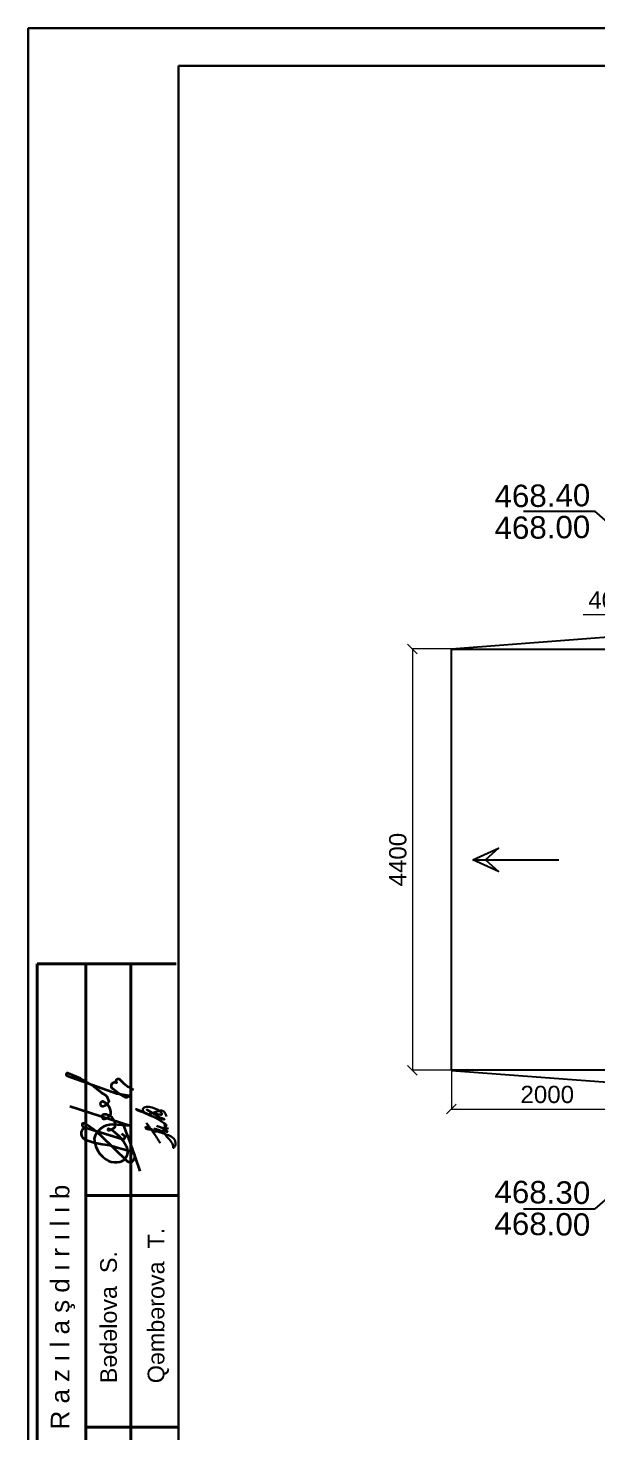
# Model space of a CAD drawing. Header units: millimetres. Extents: x 120281 to 1416367021, y -641565767 to 918373.
# Drawn here: x 1091312 to 1097259, y 845270 to 859934 of the extents above; entities that cross this region are included whole.
import ezdxf

# ---------------------------------------------------------------- set-up
doc = ezdxf.new("R2010")
doc.units = ezdxf.units.MM
for name, color, linetype, lineweight in [('0_Ном._пера__21', 7, 'Continuous', 35), ('Layer2', 7, 'Continuous', 13), ('Xar. ölcülər.-1', 230, 'Continuous', 15), ('аракясмя', 130, 'Continuous', 20), ('размер', 90, 'Continuous', 40), ('размер 1', 6, 'Continuous', 15)]:
    doc.layers.add(name, color=color, linetype=linetype, lineweight=lineweight)
doc.styles.add('ARIAL', font='arial.ttf')
doc.styles.get("Standard").update_dxf_attribs({"font": 'arial.ttf'})
doc.styles.add('style5', font='times.ttf', dxfattribs={"height": 400})
doc.styles.add('Times New  Roman', font='times.ttf')
doc.dimstyles.new('250', dxfattribs={"dimtxt": 370, "dimasz": 100, "dimexe": 1.25, "dimexo": 0.625, "dimgap": 60, "dimtad": 1, "dimtxsty": 'Times New  Roman', "dimblk": 'OBLIQUE', "dimcen": 2.5, "dimadec": 0, "dimazin": 0, "dimtfac": 1, "dimtix": 1, "dimtmove": 0, "dimatfit": 3, "dimldrblk": 'OBLIQUE', "dimfxl": 1, "dimlwd": 0, "dimlwe": 0, "dimarcsym": 0})

# ---------------------------------------------------------------- blocks, each defined once
blk = doc.blocks.new('_Oblique')
at = {"color": 0, "linetype": 'ByBlock', "lineweight": -2}
blk.add_line((-0.5, -0.5), (0.5, 0.5), dxfattribs=at)
blk = doc.blocks.new('*D650')
at = {"layer": 'Defpoints', "color": 0, "lineweight": 53, "transparency": 16777216}
for p in [(1095730, 849055), (1097730, 849051), (1097730, 848651)]:
    blk.add_point(p, dxfattribs=at)
at = {"layer": 'Xar. ölcülər.-1', "color": 0, "lineweight": 0, "transparency": 16777216}
for p, q in [((1095730, 849055), (1095730, 848650)), ((1097730, 849050), (1097730, 848650)), ((1095730, 848651), (1097730, 848651))]:
    blk.add_line(p, q, dxfattribs=at)
at = {"layer": 'Xar. ölcülər.-1', "color": 0, "lineweight": 0, "transparency": 16777216, "xscale": 100, "yscale": 100, "zscale": 100, "rotation": 180}
blk.add_blockref('_Oblique', (1095730, 848651), dxfattribs=at)
at = {"layer": 'Xar. ölcülər.-1', "color": 0, "lineweight": 0, "transparency": 16777216, "xscale": 100, "yscale": 100, "zscale": 100}
blk.add_blockref('_Oblique', (1097730, 848651), dxfattribs=at)
at = {"layer": 'Xar. ölcülər.-1', "color": 0, "lineweight": 20, "transparency": 16777216, "insert": (1096730, 848802), "char_height": 180, "attachment_point": 5, "style": 'ARIAL'}
blk.add_mtext('2000', dxfattribs=at)
blk = doc.blocks.new('*D651')
at = {"layer": 'Defpoints', "color": 0, "lineweight": 53, "transparency": 16777216}
for p in [(1095730, 853453), (1095323, 849055), (1095730, 849055)]:
    blk.add_point(p, dxfattribs=at)
at = {"layer": 'Xar. ölcülər.-1', "color": 0, "lineweight": 0, "transparency": 16777216}
for p, q in [((1095729, 853453), (1095322, 853453)), ((1095323, 853453), (1095323, 849055)), ((1095729, 849055), (1095322, 849055))]:
    blk.add_line(p, q, dxfattribs=at)
at = {"layer": 'Xar. ölcülər.-1', "color": 0, "lineweight": 0, "transparency": 16777216, "xscale": 100, "yscale": 100, "zscale": 100}
for p, rotation in [((1095323, 853453), 90), ((1095323, 849055), 270)]:
    blk.add_blockref('_Oblique', p, dxfattribs=dict(at, rotation=rotation))
at = {"layer": 'Xar. ölcülər.-1', "color": 0, "lineweight": 20, "transparency": 16777216, "insert": (1095171, 851254), "char_height": 180, "attachment_point": 5, "rotation": 90, "style": 'ARIAL'}
blk.add_mtext('4400', dxfattribs=at)
blk = doc.blocks.new('*D565')
at = {"layer": 'Defpoints', "color": 0, "lineweight": 53, "transparency": 16777216}
for p in [(1097730, 853811), (1097730, 853811), (1098130, 853811)]:
    blk.add_point(p, dxfattribs=at)
at = {"layer": 'Xar. ölcülər.-1', "color": 0, "lineweight": 0, "transparency": 16777216}
for p, q in [((1097730, 853811), (1097106, 853811)), ((1097730, 853811), (1097730, 853812)), ((1098130, 853811), (1097730, 853811)), ((1098130, 853811), (1098130, 853812))]:
    blk.add_line(p, q, dxfattribs=at)
at = {"layer": 'Xar. ölcülər.-1', "color": 0, "lineweight": 0, "transparency": 16777216, "xscale": 100, "yscale": 100, "zscale": 100, "rotation": 180}
blk.add_blockref('_Oblique', (1097730, 853811), dxfattribs=at)
at = {"layer": 'Xar. ölcülər.-1', "color": 0, "lineweight": 0, "transparency": 16777216, "xscale": 100, "yscale": 100, "zscale": 100}
blk.add_blockref('_Oblique', (1098130, 853811), dxfattribs=at)
at = {"layer": 'Xar. ölcülər.-1', "color": 0, "lineweight": 20, "transparency": 16777216, "insert": (1097368, 853963), "char_height": 180, "attachment_point": 5, "style": 'ARIAL'}
blk.add_mtext('400', dxfattribs=at)
blk = doc.blocks.new('tarana')
at = {"lineweight": 30, "ltscale": 0.3}
for points, knots in [([(-47530, -37713), (-47525, -37710), (-47516, -37705), (-47530, -37682), (-47554, -37711), (-47534, -37743), (-47461, -37690), (-47373, -37607), (-47239, -37466), (-47121, -37317), (-47072, -37254), (-47034, -37199), (-47095, -37252), (-47127, -37316), (-47257, -37464), (-47349, -37599), (-47387, -37691), (-47407, -37753), (-47306, -37589), (-47229, -37551), (-47152, -37464), (-47090, -37403), (-47190, -37498), (-47220, -37551), (-47258, -37619), (-47304, -37707), (-47251, -37703), (-47211, -37678), (-47139, -37618), (-47081, -37520), (-47040, -37424), (-47054, -37353), (-47095, -37333), (-47155, -37346), (-47224, -37425), (-47196, -37537), (-47205, -37630), (-47195, -37697), (-47220, -37751), (-47279, -37776), (-47324, -37780), (-47350, -37782)], [0, 0, 0, 0, 13.696997, 26.697723, 55.381709, 77.447897, 116.847321, 264.749345, 495.890269, 684.841482, 798.30272, 809.399168, 826.55873, 945.081076, 1128.440309, 1359.788097, 1432.780839, 1445.225461, 1530.531126, 1708.00514, 1855.807987, 1864.762918, 1939.33843, 2043.015222, 2134.501699, 2201.46609, 2223.723828, 2265.331978, 2348.300502, 2497.247698, 2604.613648, 2657.098514, 2689.958322, 2731.985723, 2832.934852, 2962.987718, 3053.022385, 3116.739442, 3162.30232, 3218.25598, 3298.067555, 3298.067555, 3298.067555, 3298.067555]), ([(-47621, -37498), (-47587, -37462), (-47535, -37404), (-47468, -37359), (-47444, -37307), (-47483, -37293), (-47516, -37355), (-47575, -37476), (-47674, -37628), (-47768, -37765), (-47845, -37826), (-47925, -37827), (-47979, -37821), (-48037, -37746), (-47976, -37764), (-47906, -37761), (-47774, -37683), (-47658, -37655), (-47500, -37418), (-47572, -37541), (-47617, -37606), (-47643, -37668), (-47678, -37747), (-47569, -37643), (-47543, -37617), (-47471, -37501), (-47556, -37640), (-47588, -37697), (-47595, -37743), (-47598, -37763)], [0, 0, 0, 0, 145.360193, 229.231488, 257.974899, 279.911729, 323.242951, 432.18111, 719.674042, 845.143992, 933.045924, 1001.919496, 1069.952176, 1128.733662, 1143.082862, 1229.058961, 1352.501096, 1563.807845, 1715.60583, 1780.419413, 1865.70666, 1979.306824, 1998.264103, 2080.824941, 2196.093147, 2246.799798, 2358.375496, 2434.005019, 2492.647432, 2492.647432, 2492.647432, 2492.647432]), ([(-47853, -37516), (-47771, -37489), (-47610, -37436), (-47451, -37374), (-47372, -37343)], [0, 0, 0, 0, 257.629672, 511.031995, 511.031995, 511.031995, 511.031995])]:
    blk.add_open_spline(points, degree=3, knots=knots, dxfattribs=at)

msp = doc.modelspace()

# ---------------------------------------------------------------- linework, layer by layer
at = {"layer": '0_Ном._пера__21', "linetype": 'Continuous', "elevation": 0, "flags": 128}
for points in [[(1091746.22278, 848679.13546), (1092383.61778, 848474.23703), (1092194.7739, 848489.24475), (1092162.44237, 848487.09427), (1092130.90215, 848479.66686), (1092101.00853, 848467.16394), (1092073.57214, 848449.92456), (1092049.33702, 848428.4162), (1092028.96034, 848403.22213), (1092012.99469, 848375.02554), (1092001.87301, 848344.59107), (1092006.91257, 848301.34055), (1092018.67182, 848259.41532), (1092036.8598, 848219.85268), (1092061.02653, 848183.63146), (1092090.57407, 848151.64787), (1092124.77136, 848124.69321), (1092151.44782, 848110.63586), (1092180.00865, 848100.96516), (1092209.73784, 848095.92354), (1092239.89015, 848095.63739), (1092269.70969, 848100.11388), (1092298.4489, 848109.2408), (1092312.6221, 848119.41676), (1092325.0289, 848131.68465), (1092335.36378, 848145.74235), (1092343.37227, 848161.24375), (1092348.85717, 848177.80711), (1092351.6834, 848195.02457), (1092351.78137, 848212.47218), (1092349.14868, 848229.72031), (1092343.85016, 848246.34422), (1092336.01627, 848261.93457), (1092303.34602, 848317.45928), (1092262.64596, 848367.39769), (1092214.85442, 848410.5985), (1092184.42666, 848430.85538), (1092151.12696, 848445.93251), (1092149.66536, 848445.63394), (1092148.27728, 848445.08743), (1092147.00445, 848444.30939), (1092145.88513, 848443.32322), (1092144.95293, 848442.15855), (1092144.2359, 848440.85039), (1092143.75557, 848439.43805), (1092143.52639, 848437.96397), (1092143.55523, 848436.47247), (1092143.84123, 848435.00836), (1092144.3758, 848433.61564), (1092145.14288, 848432.33618), (1092146.11939, 848431.20841), (1092147.27602, 848430.26625), (1092148.57797, 848429.53801), (1092149.98613, 848429.04557), (1092151.45819, 848428.80373), (1092152.94989, 848428.81975), (1092171.4075, 848433.86194), (1092188.80586, 848441.82459), (1092204.68633, 848452.4978), (1092218.63027, 848465.60021), (1092220.27639, 848482.99096), (1092219.12306, 848500.42135), (1092215.19991, 848517.44361), (1092208.60772, 848533.62049), (1092199.51583, 848548.53645), (1092188.15776, 848561.80835), (1092174.8253, 848573.09526), (1092159.86091, 848582.10725), (1092143.64898, 848588.61284), (1092126.60596, 848592.4449), (1092109.16963, 848593.50501), (1092105.26112, 848593.88499), (1092101.34499, 848593.594), (1092097.53557, 848592.64053), (1092093.94409, 848591.05242), (1092090.67542, 848588.87605), (1092087.825, 848586.17496), (1092085.47606, 848583.02802), (1092083.69718, 848579.52712), (1092082.54031, 848575.77448), (1092082.03922, 848571.87965), (1092082.20854, 848567.95638), (1092083.04333, 848564.11921), (1092084.51922, 848560.48018), (1092086.5931, 848557.14556), (1092089.20444, 848554.2127), (1092092.27697, 848551.76723), (1092095.72099, 848549.88057), (1092099.43594, 848548.6078), (1092103.31334, 848547.98608), (1092107.23998, 848548.03357), (1092111.10122, 848548.74887), (1092124.58321, 848552.40983), (1092137.2751, 848558.24788), (1092148.82805, 848566.10255), (1092158.92456, 848575.75797), (1092167.28712, 848586.94877), (1092173.68591, 848599.36737), (1092174.27787, 848619.95724), (1092171.42489, 848640.35709), (1092165.20703, 848659.99458), (1092155.79871, 848678.3188), (1092143.4639, 848694.81565), (1092128.54865, 848709.0223), (1092111.47141, 848720.54019), (1092092.71128, 848729.04619), (1092088.44886, 848729.33097), (1092084.20057, 848728.88218), (1092080.09174, 848727.71307), (1092076.24356, 848725.85811), (1092072.76954, 848723.37204), (1092069.77216, 848720.32818), (1092067.33984, 848716.81632), (1092065.54433, 848712.94006), (1092064.43859, 848708.81373), (1092064.05523, 848704.55904), (1092064.40557, 848700.30151), (1092065.47927, 848696.16672), (1092067.24465, 848692.27665), (1092069.64965, 848688.74603), (1092072.62333, 848685.67901), (1092076.07795, 848683.16606), (1092079.91163, 848681.28132), (1092084.01127, 848680.08037), (1092088.25595, 848679.59864), (1092092.52045, 848679.85034), (1092096.67899, 848680.82805), (1092111.31229, 848686.88734), (1092124.86539, 848695.08258), (1092137.02877, 848705.22657), (1092147.52462, 848717.08764), (1092156.11323, 848730.39492), (1092150.91359, 848748.56381), (1092142.78587, 848765.625), (1092131.9531, 848781.11035), (1092118.71256, 848794.59489), (1092103.42758, 848805.70861), (1092086.51761, 848814.1465), (1091978.63308, 848899.85061), (1091859.97405, 848969.88138), (1091732.80153, 849022.90438), (1091730.64614, 849024.23511), (1091728.29766, 849025.1844), (1091725.82296, 849025.72519), (1091723.29258, 849025.84211), (1091720.77857, 849025.5318), (1091718.35255, 849024.80311), (1091716.08363, 849023.6768), (1091714.03646, 849022.18495), (1091712.26934, 849020.37006), (1091710.83261, 849018.28383), (1091709.76721, 849015.98569), (1091709.10347, 849013.5411), (1091708.86032, 849011.01972), (1091709.04467, 849008.49335), (1091709.65127, 849006.03397), (1091710.66285, 849003.71163), (1091712.05059, 849001.5925), (1091713.77495, 848999.73694), (1091715.78681, 848998.19781), (1091718.02887, 848997.01895), (1091720.43725, 848996.23394), (1092236.46404, 848811.36001), (1092363.23804, 848793.82322), (1092362.04061, 848789.55461), (1092360.16995, 848785.53522), (1092357.6751, 848781.87044), (1092354.62149, 848778.65636), (1092351.08917, 848775.97725), (1092347.17077, 848773.90335), (1092342.96903, 848772.48905), (1092338.59411, 848771.77143), (1092334.16073, 848771.7693), (1092329.78512, 848772.48272), (1092325.58202, 848773.89299), (1092257.69871, 848813.39002), (1092194.66089, 848860.23433), (1092189.80435, 848865.0816), (1092185.84289, 848870.68416), (1092182.89191, 848876.87881), (1092181.0374, 848883.48506), (1092180.33336, 848890.31048), (1092180.80033, 848897.15619), (1092182.42469, 848903.82278), (1092185.15912, 848910.11603), (1092188.92396, 848915.85257), (1092193.60952, 848920.8653), (1092199.07931, 848925.00818), (1092205.17396, 848928.16052), (1092211.71593, 848930.23047), (1092218.51462, 848931.15774), (1092225.37198, 848930.91531), (1092232.08821, 848929.51023), (1092238.46767, 848926.98346), (1092235.79079, 848929.68657), (1092233.60018, 848932.79683), (1092231.95671, 848936.2278), (1092230.90607, 848939.88411), (1092230.47744, 848943.66416), (1092230.68275, 848947.46288), (1092231.51628, 848951.17472), (1092232.95488, 848954.6965), (1092234.95855, 848957.93035), (1092237.47162, 848960.78639), (1092240.42424, 848963.18526), (1092243.73435, 848965.06027), (1092247.30996, 848966.35933), (1092251.05169, 848967.04633), (1092254.85556, 848967.10216), (1092258.61585, 848966.5253), (1092262.22805, 848965.33175), (1092306.236, 848920.06027), (1092356.37356, 848881.68796), (1092411.56946, 848851.03468)], [(1091918.2163, 848460.71368), (1091907.61063, 848457.38747), (1091897.70144, 848452.35241), (1091888.76187, 848445.74726), (1091881.03833, 848437.75409), (1091874.74371, 848428.59323), (1091870.05151, 848418.51718), (1091867.09106, 848407.80366), (1091865.94397, 848396.748), (1091866.64185, 848385.65492), (1091869.16548, 848374.83019), (1091873.44528, 848364.57217), (1091879.36328, 848355.16363), (1091886.75638, 848346.86387), (1091895.42078, 848339.90171), (1091905.11767, 848334.46901), (1091915.57976, 848330.71553), (1091998.03135, 848303.22687), (1092083.08302, 848285.33531), (1092163.35417, 848273.41393), (1092241.25314, 848250.66909), (1092345.08441, 848220.75174), (1092380.2214, 848206.21369), (1092413.04366, 848187.01314), (1092418.03074, 848178.63747), (1092421.56004, 848169.55085), (1092423.53385, 848160.00481), (1092423.89752, 848150.26363), (1092422.641, 848140.597), (1092419.79907, 848131.27251), (1092415.4504, 848122.54828), (1092409.71538, 848114.66587), (1092402.75277, 848107.84348), (1092398.01187, 848103.43347), (1092392.62239, 848099.8449), (1092386.72516, 848097.17151), (1092380.47425, 848095.48317), (1092374.03299, 848094.82396), (1092367.56968, 848095.21114), (1092361.25317, 848096.63458), (1092355.24852, 848099.05708), (1092349.71261, 848102.41534), (1092073.83403, 848372.16038), (1092000.66691, 848434.42531), (1091921.04102, 848488.18471), (1091915.80082, 848492.55215), (1091909.88572, 848495.95007), (1091903.47309, 848498.27655), (1091896.75525, 848499.46186), (1091889.93365, 848499.47041), (1091883.21285, 848498.30197), (1091876.79441, 848495.99158), (1091875.30957, 848492.38542), (1091874.45946, 848488.5793), (1091874.26883, 848484.68406), (1091874.74324, 848480.81313), (1091875.86887, 848477.07921), (1091877.61294, 848473.59103), (1091879.92468, 848470.45017), (1091882.73676, 848467.74805), (1091885.96731, 848465.56339), (1091889.52226, 848463.95978), (1091893.2981, 848462.98392), (1092290.23174, 848340.18412), (1092294.85888, 848339.19486), (1092299.58382, 848338.94179), (1092304.29017, 848339.4311), (1092308.86198, 848340.65077), (1092313.18665, 848342.57075), (1092317.15765, 848345.14372), (1092320.67716, 848348.30634), (1092323.65849, 848351.98068), (1092326.02818, 848356.07623), (1092327.72788, 848360.49213), (1092289.55761, 848390.45701)]]:
    msp.add_lwpolyline(points, dxfattribs=at)
at = {"layer": '0_Ном._пера__21', "linetype": 'Continuous'}
msp.add_open_spline([(1092481.55211, 848003.48026, 0), (1092454.72277, 848084.47437, 0), (1092427.89343, 848165.46848, 0), (1092398.93121, 848245.69294, 0), (1092370.44421, 848324.60103, 0), (1092339.89376, 848402.76452, 0), (1092309.3433, 848480.928, 0)], degree=3, knots=[0, 0, 0, 0, 1, 1, 1, 2, 2, 2, 2], dxfattribs=at)
at = {"layer": 'Layer2', "color": 0, "lineweight": 25}
for p, q in [((1096481.71066, 854892.38982), (1097226.59949, 854891.90174)), ((1097729.98308, 854450.5792), (1097226.59949, 854891.90174)), ((1097729.98308, 848050.5792), (1097226.59949, 847609.25667)), ((1096481.71066, 847608.76859), (1097226.59949, 847609.25667))]:
    msp.add_line(p, q, dxfattribs=at)
at = {"layer": 'аракясмя', "color": 0, "lineweight": 25}
for p, q in [((1097729.98308, 853602.54933), (1095729.98308, 853452.54933)), ((1095729.98308, 849055.13919), (1095729.98308, 853447.27354)), ((1097729.98308, 853447.27354), (1095729.98308, 853447.27354)), ((1095952.50297, 851251.20637), (1096852.50297, 851251.20637)), ((1097729.98308, 849055.13919), (1095729.98308, 849055.13919)), ((1097729.98308, 848899.22903), (1095729.98308, 849049.22903))]:
    msp.add_line(p, q, dxfattribs=at)
msp.add_lwpolyline([(1095952.50297, 851251.20637), (1096221.56408, 851372.74129), (1096084.07278, 851251.20637), (1096221.56408, 851129.67145), (1095952.50297, 851251.20637)], dxfattribs=at)
at = {"layer": 'размер', "color": 0}
for p, q in [((1091405.82122, 850168.25188), (1092857.19883, 850168.25188)), ((1091405.82122, 842911.36382), (1091405.82122, 850168.25188)), ((1091912.48865, 842911.36382), (1091912.48865, 850168.25188)), ((1092384.64308, 842911.36382), (1092384.64308, 850168.25188)), ((1092880.47503, 847749.2892), (1091912.48865, 847749.2892)), ((1092880.47503, 845330.32651), (1091912.48865, 845330.32651))]:
    msp.add_line(p, q, dxfattribs=at)
at = {"layer": 'размер 1', "color": 0, "lineweight": 30}
for points in [[(1091311.582, 859933.85326), (1124258.33574, 859933.85326), (1124258.33574, 836635.79168), (1091311.582, 836635.79168)], [(1092880.47503, 859541.63), (1123866.11248, 859541.63), (1123866.11248, 837028.01494), (1092880.47503, 837028.01494)]]:
    msp.add_lwpolyline(points, close=True, dxfattribs=at)

# ---------------------------------------------------------------- block references
at = {"color": 7, "xscale": 0.4999999999999994, "yscale": 0.4999999999999994, "zscale": 0.4999999999999994, "rotation": 104.6515745906558}
msp.add_blockref('tarana', (1068490.85381, 866700.01256, 0), dxfattribs=at)

# ---------------------------------------------------------------- texts
at = {"layer": 'Layer2', "color": 0, "lineweight": 25, "char_height": 233.963714, "style": 'style5'}
for s, insert, attachment_point, rotation in [('{\\fArial|b0|i0|c0|p34;468.40}', (1097177.1765, 855177.05999), 3, 0.746901355), ('{\\fArial|b0|i0|c0|p34;468.00}', (1097177.1765, 854845.77372), 3, 0.746901355), ('{\\fArial|b0|i0|c0|p34;468.30}', (1097177.1765, 847655.38469), 9, 359.253098645), ('{\\fArial|b0|i0|c0|p34;468.00}', (1097177.1765, 847324.09842), 9, 359.253098645)]:
    msp.add_mtext_dynamic_manual_height_columns(s, width=801.2630838, gutter_width=1169.81857, heights=[0], dxfattribs=dict(at, insert=insert, attachment_point=attachment_point, rotation=rotation))
at = {"layer": 'размер', "color": 0}
for s, height, p in [('R a z ı l a ş d ı r ı l ı b', 193.517015, (1091742.15957, 845306.95105)), ('Qəmbərova  T.', 174.1653135, (1092733.83218, 845789.03236)), ('Bədəlova  S.', 174.1653135, (1092238.00023, 845789.03236))]:
    msp.add_text(s, height=height, rotation=90, dxfattribs=at).set_placement(p)

# ---------------------------------------------------------------- dimensions: what is measured, and where the dimension line sits
at = {"layer": 'Xar. ölcülər.-1', "color": 0, "lineweight": 20}
dim = msp.add_linear_dim(base=(1097729.98308, 853810.66151), p1=(1098129.98308, 853810.66151), p2=(1097729.98308, 853810.66151), dimstyle='250', override={"dimtxt": 180, "dimexe": 1, "dimtxsty": 'ARIAL'}, dxfattribs=at)
dim.commit()
dim.dimension.update_dxf_attribs({"geometry": '*D565', "text_midpoint": (1097367.82073, 853810.66151), "dimtype": 160})
dim = msp.add_linear_dim(base=(1095322.94464, 849055.13919), p1=(1095729.98308, 853452.54933), p2=(1095729.98308, 849055.13919), angle=90, text='4400', dimstyle='250', override={"dimtxt": 180, "dimexe": 1, "dimtxsty": 'ARIAL'}, dxfattribs=at)
dim.commit()
dim.dimension.update_dxf_attribs({"geometry": '*D651', "text_midpoint": (1095171.04151, 851253.84426)})
dim = msp.add_linear_dim(base=(1097729.98308, 848650.5792), p1=(1095729.98308, 849055.13919), p2=(1097729.98308, 849050.5792), dimstyle='250', override={"dimtxt": 180, "dimexe": 1, "dimtxsty": 'ARIAL'}, dxfattribs=at)
dim.commit()
dim.dimension.update_dxf_attribs({"geometry": '*D650', "text_midpoint": (1096729.98308, 848802.48234)})

doc.saveas('drawing.dxf')
